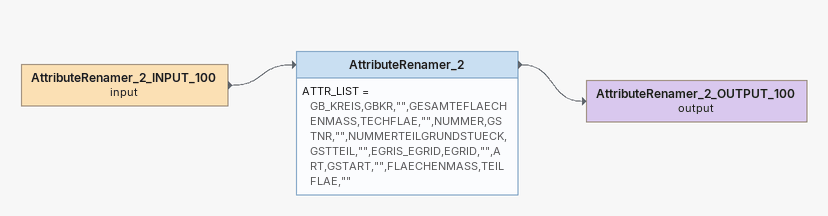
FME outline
AttributeRenamer_2_INPUT_100 (input)
    -> AttributeRenamer_2
AttributeRenamer_2
    ATTR_LIST = GB_KREIS,GBKR,"",GESAMTEFLAECHENMASS,TECHFLAE,"",NUMMER,GSTNR,"",NUMMERTEILGRUNDSTUECK,GSTTEIL,"",EGRIS_EGRID,EGRID,"",ART,GSTART,"",FLAECHENMASS,TEILFLAE,""
    -> AttributeRenamer_2_OUTPUT_100 (output)
AttributeRenamer_2_OUTPUT_100 (output)
